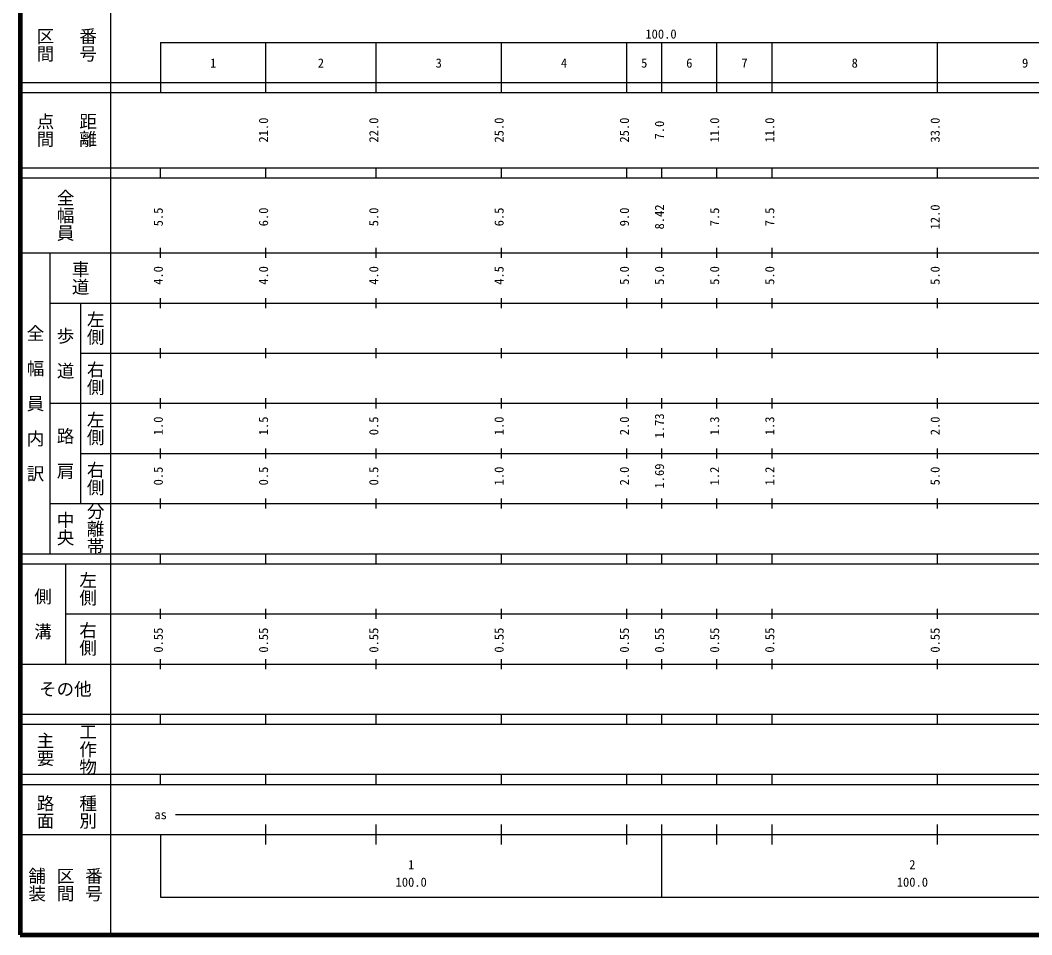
# Model space of a CAD drawing. Units: millimetres on the paper, enlarged 1000 times. Extents: x 40000 to 680000, y 20000 to 380000.
# Drawn here: x 40000 to 241820, y 20000 to 202409 of the extents above; entities that cross this region are included whole.
import ezdxf
from ezdxf.enums import TextEntityAlignment as Align

# ---------------------------------------------------------------- set-up
doc = ezdxf.new("R2010")
doc.units = ezdxf.units.MM
doc.header["$LTSCALE"] = 1000
doc.layers.add('M-TTL', color=2, linetype='Continuous', lineweight=140)
doc.layers.add('M-TTL-BAND', color=7, linetype='Continuous', lineweight=25)
doc.styles.add('@ＭＳ ゴシック', font='')
doc.styles.add('ＭＳ ゴシック', font='')
doc.styles.get('@ＭＳ ゴシック').set_extended_font_data('@MS Gothic')
doc.styles.get('ＭＳ ゴシック').set_extended_font_data('MS Gothic')

msp = doc.modelspace()

# ---------------------------------------------------------------- linework, layer by layer
at = {"layer": 'M-TTL'}
for p, q in [((40000, 380000), (40000, 20000)), ((40000, 20000), (680000, 20000))]:
    msp.add_line(p, q, dxfattribs=at)
at = {"layer": 'M-TTL-BAND'}
for p, q in [((58000, 370000), (58000, 20000)), ((68000, 198000), (579000, 198000)), ((68000, 198000), (68000, 188000)), ((89000, 188000), (89000, 198000)), ((111000, 188000), (111000, 198000)), ((136000, 188000), (136000, 198000)), ((161000, 188000), (161000, 198000)), ((168000, 188000), (168000, 198000)), ((179000, 188000), (179000, 198000)), ((190000, 188000), (190000, 198000)), ((223000, 188000), (223000, 198000)), ((40000, 190000), (579000, 190000)), ((40000, 188000), (579000, 188000)), ((40000, 173000), (579000, 173000)), ((68000, 171000), (68000, 173000)), ((89000, 171000), (89000, 173000)), ((111000, 171000), (111000, 173000)), ((136000, 171000), (136000, 173000)), ((161000, 171000), (161000, 173000)), ((168000, 171000), (168000, 173000)), ((179000, 171000), (179000, 173000)), ((190000, 171000), (190000, 173000)), ((223000, 171000), (223000, 173000)), ((40000, 171000), (579000, 171000)), ((40000, 156000), (579000, 156000)), ((46000, 96000), (46000, 156000)), ((68000, 155000), (68000, 157000)), ((89000, 155000), (89000, 157000)), ((111000, 155000), (111000, 157000)), ((136000, 155000), (136000, 157000)), ((161000, 155000), (161000, 157000)), ((168000, 155000), (168000, 157000)), ((179000, 155000), (179000, 157000)), ((190000, 155000), (190000, 157000)), ((223000, 155000), (223000, 157000)), ((46000, 146000), (579000, 146000)), ((52000, 146000), (52000, 106000)), ((68000, 145000), (68000, 147000)), ((89000, 145000), (89000, 147000)), ((111000, 145000), (111000, 147000)), ((136000, 145000), (136000, 147000)), ((161000, 145000), (161000, 147000)), ((168000, 145000), (168000, 147000)), ((179000, 145000), (179000, 147000)), ((190000, 145000), (190000, 147000)), ((223000, 145000), (223000, 147000)), ((52000, 136000), (579000, 136000)), ((68000, 135000), (68000, 137000)), ((89000, 135000), (89000, 137000)), ((111000, 135000), (111000, 137000)), ((136000, 135000), (136000, 137000)), ((161000, 135000), (161000, 137000)), ((168000, 135000), (168000, 137000)), ((179000, 135000), (179000, 137000)), ((190000, 135000), (190000, 137000)), ((223000, 135000), (223000, 137000)), ((46000, 126000), (579000, 126000)), ((68000, 125000), (68000, 127000)), ((89000, 125000), (89000, 127000)), ((111000, 125000), (111000, 127000)), ((136000, 125000), (136000, 127000)), ((161000, 125000), (161000, 127000)), ((168000, 125000), (168000, 127000)), ((179000, 125000), (179000, 127000)), ((190000, 125000), (190000, 127000)), ((223000, 125000), (223000, 127000)), ((52000, 116000), (579000, 116000)), ((68000, 115000), (68000, 117000)), ((89000, 115000), (89000, 117000)), ((111000, 115000), (111000, 117000)), ((136000, 115000), (136000, 117000)), ((161000, 115000), (161000, 117000)), ((168000, 115000), (168000, 117000)), ((179000, 115000), (179000, 117000)), ((190000, 115000), (190000, 117000)), ((223000, 115000), (223000, 117000)), ((68000, 105000), (68000, 107000)), ((89000, 105000), (89000, 107000)), ((111000, 105000), (111000, 107000)), ((136000, 105000), (136000, 107000)), ((161000, 105000), (161000, 107000)), ((168000, 105000), (168000, 107000)), ((179000, 105000), (179000, 107000)), ((190000, 105000), (190000, 107000)), ((223000, 105000), (223000, 107000)), ((46000, 106000), (579000, 106000)), ((40000, 96000), (579000, 96000)), ((68000, 94000), (68000, 96000)), ((89000, 94000), (89000, 96000)), ((111000, 94000), (111000, 96000)), ((136000, 94000), (136000, 96000)), ((161000, 94000), (161000, 96000)), ((168000, 94000), (168000, 96000)), ((179000, 94000), (179000, 96000)), ((190000, 94000), (190000, 96000)), ((223000, 94000), (223000, 96000)), ((40000, 94000), (579000, 94000)), ((49000, 94000), (49000, 74000)), ((68000, 83000), (68000, 85000)), ((89000, 83000), (89000, 85000)), ((111000, 83000), (111000, 85000)), ((136000, 83000), (136000, 85000)), ((161000, 83000), (161000, 85000)), ((168000, 83000), (168000, 85000)), ((179000, 83000), (179000, 85000)), ((190000, 83000), (190000, 85000)), ((223000, 83000), (223000, 85000)), ((49000, 84000), (579000, 84000)), ((68000, 73000), (68000, 75000)), ((89000, 73000), (89000, 75000)), ((111000, 73000), (111000, 75000)), ((136000, 73000), (136000, 75000)), ((161000, 73000), (161000, 75000)), ((168000, 73000), (168000, 75000)), ((179000, 73000), (179000, 75000)), ((190000, 73000), (190000, 75000)), ((223000, 73000), (223000, 75000)), ((40000, 74000), (579000, 74000)), ((40000, 64000), (579000, 64000)), ((68000, 62000), (68000, 64000)), ((89000, 62000), (89000, 64000)), ((111000, 62000), (111000, 64000)), ((136000, 62000), (136000, 64000)), ((161000, 62000), (161000, 64000)), ((168000, 62000), (168000, 64000)), ((179000, 62000), (179000, 64000)), ((190000, 62000), (190000, 64000)), ((223000, 62000), (223000, 64000)), ((40000, 62000), (579000, 62000)), ((40000, 52000), (579000, 52000)), ((68000, 50000), (68000, 52000)), ((89000, 50000), (89000, 52000)), ((111000, 50000), (111000, 52000)), ((136000, 50000), (136000, 52000)), ((161000, 50000), (161000, 52000)), ((168000, 50000), (168000, 52000)), ((179000, 50000), (179000, 52000)), ((190000, 50000), (190000, 52000)), ((223000, 50000), (223000, 52000)), ((40000, 50000), (579000, 50000)), ((71000, 44000), (505000, 44000)), ((89000, 38000), (89000, 42000)), ((111000, 38000), (111000, 42000)), ((136000, 38000), (136000, 42000)), ((161000, 38000), (161000, 42000)), ((168000, 27500), (168000, 42000)), ((179000, 38000), (179000, 42000)), ((190000, 38000), (190000, 42000)), ((223000, 38000), (223000, 42000)), ((40000, 40000), (579000, 40000)), ((68000, 40000), (68000, 27500)), ((68000, 27500), (579000, 27500))]:
    msp.add_line(p, q, dxfattribs=at)

# ---------------------------------------------------------------- texts
at = {"layer": 'M-TTL-BAND', "style": '@ＭＳ ゴシック'}
for s, p in [('区間', (45000, 197500)), ('番号', (53500, 197500)), ('点間', (45000, 180500)), ('距離', (53500, 180500)), ('全幅員', (49000, 163500)), ('車道', (52000, 151000)), ('左側', (55000, 141000)), ('全\u3000幅\u3000員\u3000内\u3000訳', (43000, 126000)), ('歩\u3000道', (49000, 136000)), ('右側', (55000, 131000)), ('左側', (55000, 121000)), ('路\u3000肩', (49000, 116000)), ('右側', (55000, 111000)), ('分離帯', (55000, 101000)), ('中央', (49000, 101000)), ('左側', (53500, 89000)), ('側\u3000溝', (44500, 84000)), ('右側', (53500, 79000)), ('工作物', (53500, 57000)), ('主要', (45000, 57000)), ('路面', (45000, 44500)), ('種別', (53500, 44500)), ('舗装', (43333, 30000)), ('区間', (49000, 30000)), ('番号', (54667, 30000))]:
    msp.add_text(s, height=2566, rotation=270, dxfattribs=at).set_placement(p, align=Align.MIDDLE_CENTER)
at = {"layer": 'M-TTL-BAND', "style": 'ＭＳ ゴシック'}
for s, p in [('100.0', (167844, 198195)), ('1', (78500, 192405)), ('2', (100000, 192405)), ('3', (123500, 192405)), ('4', (148500, 192405)), ('5', (164500, 192405)), ('6', (173500, 192405)), ('7', (184500, 192405)), ('8', (206500, 192405)), ('9', (240500, 192405)), ('as', (68000, 42500)), ('1', (118000, 32523)), ('2', (218000, 32523)), ('100.0', (118000, 29033)), ('100.0', (218000, 29033))]:
    msp.add_text(s, height=1833, dxfattribs=at).set_placement(p, align=Align.BOTTOM_CENTER)
for s, p in [('21.0', (90000, 180500)), ('22.0', (112000, 180500)), ('25.0', (137000, 180500)), ('25.0', (162000, 180500)), ('7.0', (169000, 180500)), ('11.0', (180000, 180500)), ('11.0', (191000, 180500)), ('33.0', (224000, 180500)), ('8.42', (169000, 163174)), ('12.0', (224000, 163174)), ('5.5', (69000, 163174)), ('6.0', (90000, 163174)), ('5.0', (112000, 163174)), ('6.5', (137000, 163174)), ('9.0', (162000, 163174)), ('7.5', (180000, 163174)), ('7.5', (191000, 163174)), ('4.0', (69000, 151500)), ('4.0', (90000, 151500)), ('4.0', (112000, 151500)), ('4.5', (137000, 151500)), ('5.0', (162000, 151500)), ('5.0', (169000, 151500)), ('5.0', (180000, 151500)), ('5.0', (191000, 151500)), ('5.0', (224000, 151500)), ('1.0', (69000, 121500)), ('1.5', (90000, 121500)), ('0.5', (112000, 121500)), ('1.0', (137000, 121500)), ('2.0', (162000, 121500)), ('1.73', (169000, 121500)), ('1.3', (180000, 121500)), ('1.3', (191000, 121500)), ('2.0', (224000, 121500)), ('0.5', (69000, 111500)), ('0.5', (90000, 111500)), ('0.5', (112000, 111500)), ('1.0', (137000, 111500)), ('2.0', (162000, 111500)), ('1.69', (169000, 111500)), ('1.2', (180000, 111500)), ('1.2', (191000, 111500)), ('5.0', (224000, 111500)), ('0.55', (69000, 78764)), ('0.55', (90000, 78764)), ('0.55', (112000, 78764)), ('0.55', (137000, 78764)), ('0.55', (162000, 78764)), ('0.55', (169000, 78764)), ('0.55', (180000, 78764)), ('0.55', (191000, 78764)), ('0.55', (224000, 78764))]:
    msp.add_text(s, height=1833, rotation=90, dxfattribs=at).set_placement(p, align=Align.BOTTOM_CENTER)
msp.add_text('その他', height=2566, dxfattribs=at).set_placement((49000, 69000), align=Align.MIDDLE_CENTER)

doc.saveas('drawing.dxf')
